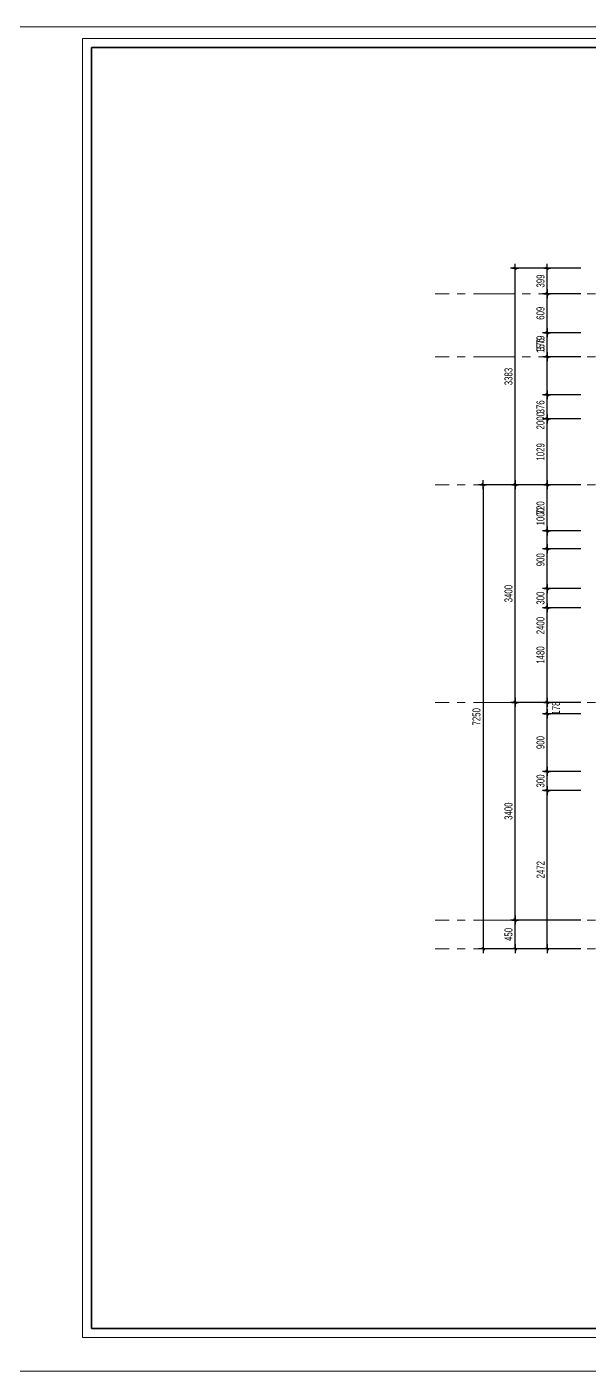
# Model space of a CAD drawing. Header units: inches. Extents: x 88947 to 296847, y 35049 to 161062.
# Drawn here: x 178593 to 187375, y 140060 to 161062 of the extents above; entities that cross this region are included whole.
import ezdxf
from ezdxf.xclip import XClip

# ---------------------------------------------------------------- set-up
doc = ezdxf.new("R2010")
doc.units = ezdxf.units.IN
doc.header["$MEASUREMENT"] = 0
doc.header["$XCLIPFRAME"] = 0
doc.header["$PDMODE"] = 1
doc.linetypes.add('ACAD_ISO03W100', pattern=[30, 12, -18])
doc.linetypes.add('CENTER', pattern=[50.8, 31.75, -6.35, 6.35, -6.35])
for name, color, linetype, lineweight in [('A-Dims', 145, 'Continuous', 25), ('A-Text', 30, 'Continuous', 9), ('A-Wall', 2, 'Continuous', 35), ('DIM', 7, 'Continuous', 25), ('KHUNG 2', 144, 'Continuous', 18), ('NETMANH', 192, 'Continuous', 18), ('NTHAY2', 51, 'Continuous', 25), ('TRUC', 252, 'ACAD_ISO03W100', 13)]:
    doc.layers.add(name, color=color, linetype=linetype, lineweight=lineweight)
doc.styles.add('VNI-HELVE-CONDENSE', font='VNARIAL.TTF', dxfattribs={"width": 0.7})
doc.dimstyles.new('TAS-100', dxfattribs={"dimscale": 50, "dimtxt": 2.5, "dimasz": 0.7, "dimexe": 1.5, "dimexo": 1.5, "dimgap": 0.8, "dimtad": 1, "dimdec": 0, "dimzin": 3, "dimdsep": 46, "dimtxsty": 'VNI-HELVE-CONDENSE', "dimblk": 'TICK', "dimcen": 2.5, "dimclrt": 71, "dimazin": 2, "dimtfac": 0.75, "dimtdec": 0, "dimtix": 1, "dimtmove": 2, "dimatfit": 2, "dimldrblk": 'TICK123', "dimfxl": 1.5, "dimtolj": 1, "dimtzin": 0, "dimarcsym": 0})

# ---------------------------------------------------------------- blocks, each defined once
blk = doc.blocks.new('TICK')
at = {"layer": 'A-Dims', "color": 1}
for p, q in [((-2, 0), (2, 0)), ((0, 1.5), (0, -1.5))]:
    blk.add_line(p, q, dxfattribs=at)
at = {"layer": 'A-Dims', "color": 1, "const_width": 0.788}
blk.add_lwpolyline([(-0.33, -0.35), (0.38, 0.38)], dxfattribs=at)
at = {"layer": 'A-Dims', "color": 1, "const_width": 0.394}
for points in [[(0.24, 0.52, -0.414214), (0.52, 0.52, -1)], [(0.52, 0.52, -0.414214), (0.52, 0.24, -1)], [(-0.47, -0.21, 0.414214), (-0.47, -0.49, 1)], [(-0.47, -0.49, 0.414214), (-0.19, -0.49, 1)]]:
    blk.add_lwpolyline(points, format="xyb", dxfattribs=at)
blk = doc.blocks.new('*D1097')
at = {"layer": 'Defpoints', "color": 0}
for p in [(186220, 150508), (187320, 150508), (187320, 147108)]:
    blk.add_point(p, dxfattribs=at)
at = {"layer": 'DIM', "color": 0, "lineweight": -2}
for p, q in [((187245, 150508), (186145, 150508)), ((186220, 147143), (186220, 150473)), ((187245, 147108), (186145, 147108))]:
    blk.add_line(p, q, dxfattribs=at)
at = {"layer": 'DIM', "color": 0, "lineweight": -2, "xscale": 35, "yscale": 35, "zscale": 35}
for p, rotation in [((186220, 150508), 90), ((186220, 147108), 270)]:
    blk.add_blockref('TICK', p, dxfattribs=dict(at, rotation=rotation))
at = {"layer": 'DIM', "color": 71, "insert": (186116, 148808), "char_height": 125, "attachment_point": 5, "rotation": 90, "style": 'VNI-HELVE-CONDENSE'}
blk.add_mtext('\\A1;3400', dxfattribs=at)
blk = doc.blocks.new('TICK123')
at = {"layer": 'A-Dims', "color": 1}
blk.add_lwpolyline([(0.05, 0, 0, 0.84, 0), (-2.11, 0, 8.4, 8.4, 0)], format="xyseb", dxfattribs=at)
blk = doc.blocks.new('*D1115')
at = {"layer": 'Defpoints', "color": 0}
for p in [(186720, 149130), (187320, 149130), (187320, 146658)]:
    blk.add_point(p, dxfattribs=at)
at = {"layer": 'DIM', "color": 0, "lineweight": -2}
for p, q in [((187245, 149130), (186645, 149130)), ((186720, 146693), (186720, 149095)), ((187245, 146658), (186645, 146658))]:
    blk.add_line(p, q, dxfattribs=at)
at = {"layer": 'DIM', "color": 0, "lineweight": -2, "xscale": 35, "yscale": 35, "zscale": 35}
for p, rotation in [((186720, 149130), 90), ((186720, 146658), 270)]:
    blk.add_blockref('TICK', p, dxfattribs=dict(at, rotation=rotation))
at = {"layer": 'DIM', "color": 71, "insert": (186617, 147894), "char_height": 125, "attachment_point": 5, "rotation": 90, "style": 'VNI-HELVE-CONDENSE'}
blk.add_mtext('\\A1;2472', dxfattribs=at)
blk = doc.blocks.new('*D1116')
at = {"layer": 'Defpoints', "color": 0}
for p in [(186720, 150330), (187320, 150330), (187320, 149430)]:
    blk.add_point(p, dxfattribs=at)
at = {"layer": 'DIM', "color": 0, "lineweight": -2}
for p, q in [((187245, 150330), (186645, 150330)), ((186720, 149465), (186720, 150295)), ((187245, 149430), (186645, 149430))]:
    blk.add_line(p, q, dxfattribs=at)
at = {"layer": 'DIM', "color": 0, "lineweight": -2, "xscale": 35, "yscale": 35, "zscale": 35}
for p, rotation in [((186720, 150330), 90), ((186720, 149430), 270)]:
    blk.add_blockref('TICK', p, dxfattribs=dict(at, rotation=rotation))
at = {"layer": 'DIM', "color": 71, "insert": (186616, 149880), "char_height": 125, "attachment_point": 5, "rotation": 90, "style": 'VNI-HELVE-CONDENSE'}
blk.add_mtext('\\A1;900', dxfattribs=at)
blk = doc.blocks.new('*D1117')
at = {"layer": 'Defpoints', "color": 0}
for p in [(186720, 150508), (187320, 150508), (187320, 150330)]:
    blk.add_point(p, dxfattribs=at)
at = {"layer": 'DIM', "color": 0, "lineweight": -2}
for p, q in [((187245, 150508), (186645, 150508)), ((186720, 150365), (186720, 150473)), ((187245, 150330), (186645, 150330))]:
    blk.add_line(p, q, dxfattribs=at)
at = {"layer": 'DIM', "color": 0, "lineweight": -2, "xscale": 35, "yscale": 35, "zscale": 35}
for p, rotation in [((186720, 150508), 90), ((186720, 150330), 270)]:
    blk.add_blockref('TICK', p, dxfattribs=dict(at, rotation=rotation))
at = {"layer": 'DIM', "color": 71, "insert": (186857, 150419), "char_height": 125, "attachment_point": 5, "rotation": 90, "style": 'VNI-HELVE-CONDENSE'}
blk.add_mtext('\\A1;178', dxfattribs=at)
blk = doc.blocks.new('*D1118')
at = {"layer": 'Defpoints', "color": 0}
for p in [(186720, 152908), (187320, 152908), (187320, 150508)]:
    blk.add_point(p, dxfattribs=at)
at = {"layer": 'DIM', "color": 0, "lineweight": -2}
for p, q in [((187245, 152908), (186645, 152908)), ((186720, 150543), (186720, 152873)), ((187245, 150508), (186645, 150508))]:
    blk.add_line(p, q, dxfattribs=at)
at = {"layer": 'DIM', "color": 0, "lineweight": -2, "xscale": 35, "yscale": 35, "zscale": 35}
for p, rotation in [((186720, 152908), 90), ((186720, 150508), 270)]:
    blk.add_blockref('TICK', p, dxfattribs=dict(at, rotation=rotation))
at = {"layer": 'DIM', "color": 71, "insert": (186616, 151708), "char_height": 125, "attachment_point": 5, "rotation": 90, "style": 'VNI-HELVE-CONDENSE'}
blk.add_mtext('\\A1;2400', dxfattribs=at)
blk = doc.blocks.new('*D1119')
at = {"layer": 'Defpoints', "color": 0}
for p in [(186720, 153908), (187320, 153908), (187320, 152908)]:
    blk.add_point(p, dxfattribs=at)
at = {"layer": 'DIM', "color": 0, "lineweight": -2}
for p, q in [((187245, 153908), (186645, 153908)), ((186720, 152943), (186720, 153873)), ((187245, 152908), (186645, 152908))]:
    blk.add_line(p, q, dxfattribs=at)
at = {"layer": 'DIM', "color": 0, "lineweight": -2, "xscale": 35, "yscale": 35, "zscale": 35}
for p, rotation in [((186720, 153908), 90), ((186720, 152908), 270)]:
    blk.add_blockref('TICK', p, dxfattribs=dict(at, rotation=rotation))
at = {"layer": 'DIM', "color": 71, "insert": (186616, 153408), "char_height": 125, "attachment_point": 5, "rotation": 90, "style": 'VNI-HELVE-CONDENSE'}
blk.add_mtext('\\A1;1000', dxfattribs=at)
blk = doc.blocks.new('*D1120')
at = {"layer": 'Defpoints', "color": 0}
for p in [(186720, 154937), (187320, 154937), (187320, 153908)]:
    blk.add_point(p, dxfattribs=at)
at = {"layer": 'DIM', "color": 0, "lineweight": -2}
for p, q in [((187245, 154937), (186645, 154937)), ((186720, 153943), (186720, 154902)), ((187245, 153908), (186645, 153908))]:
    blk.add_line(p, q, dxfattribs=at)
at = {"layer": 'DIM', "color": 0, "lineweight": -2, "xscale": 35, "yscale": 35, "zscale": 35}
for p, rotation in [((186720, 154937), 90), ((186720, 153908), 270)]:
    blk.add_blockref('TICK', p, dxfattribs=dict(at, rotation=rotation))
at = {"layer": 'DIM', "color": 71, "insert": (186616, 154422), "char_height": 125, "attachment_point": 5, "rotation": 90, "style": 'VNI-HELVE-CONDENSE'}
blk.add_mtext('\\A1;1029', dxfattribs=at)
blk = doc.blocks.new('*D1121')
at = {"layer": 'Defpoints', "color": 0}
for p in [(186720, 155313), (187320, 155313), (187320, 154937)]:
    blk.add_point(p, dxfattribs=at)
at = {"layer": 'DIM', "color": 0, "lineweight": -2}
for p, q in [((187245, 155313), (186645, 155313)), ((186720, 154972), (186720, 155278)), ((187245, 154937), (186645, 154937))]:
    blk.add_line(p, q, dxfattribs=at)
at = {"layer": 'DIM', "color": 0, "lineweight": -2, "xscale": 35, "yscale": 35, "zscale": 35}
for p, rotation in [((186720, 155313), 90), ((186720, 154937), 270)]:
    blk.add_blockref('TICK', p, dxfattribs=dict(at, rotation=rotation))
at = {"layer": 'DIM', "color": 71, "insert": (186616, 155125), "char_height": 125, "attachment_point": 5, "rotation": 90, "style": 'VNI-HELVE-CONDENSE'}
blk.add_mtext('\\A1;376', dxfattribs=at)
blk = doc.blocks.new('*D1122')
at = {"layer": 'Defpoints', "color": 0}
for p in [(186720, 156892), (187320, 156892), (187320, 155313)]:
    blk.add_point(p, dxfattribs=at)
at = {"layer": 'DIM', "color": 0, "lineweight": -2}
for p, q in [((187245, 156892), (186645, 156892)), ((186720, 155348), (186720, 156857)), ((187245, 155313), (186645, 155313))]:
    blk.add_line(p, q, dxfattribs=at)
at = {"layer": 'DIM', "color": 0, "lineweight": -2, "xscale": 35, "yscale": 35, "zscale": 35}
for p, rotation in [((186720, 156892), 90), ((186720, 155313), 270)]:
    blk.add_blockref('TICK', p, dxfattribs=dict(at, rotation=rotation))
at = {"layer": 'DIM', "color": 71, "insert": (186616, 156102), "char_height": 125, "attachment_point": 5, "rotation": 90, "style": 'VNI-HELVE-CONDENSE'}
blk.add_mtext('\\A1;1579', dxfattribs=at)
blk = doc.blocks.new('*D1123')
at = {"layer": 'Defpoints', "color": 0}
for p in [(186220, 153908), (187320, 153908), (187320, 150508)]:
    blk.add_point(p, dxfattribs=at)
at = {"layer": 'DIM', "color": 0, "lineweight": -2}
for p, q in [((187245, 153908), (186145, 153908)), ((186220, 150543), (186220, 153873)), ((187245, 150508), (186145, 150508))]:
    blk.add_line(p, q, dxfattribs=at)
at = {"layer": 'DIM', "color": 0, "lineweight": -2, "xscale": 35, "yscale": 35, "zscale": 35}
for p, rotation in [((186220, 153908), 90), ((186220, 150508), 270)]:
    blk.add_blockref('TICK', p, dxfattribs=dict(at, rotation=rotation))
at = {"layer": 'DIM', "color": 71, "insert": (186116, 152208), "char_height": 125, "attachment_point": 5, "rotation": 90, "style": 'VNI-HELVE-CONDENSE'}
blk.add_mtext('\\A1;3400', dxfattribs=at)
blk = doc.blocks.new('*D1124')
at = {"layer": 'Defpoints', "color": 0}
for p in [(187320, 153908), (185720, 146658), (187320, 146658)]:
    blk.add_point(p, dxfattribs=at)
at = {"layer": 'DIM', "color": 0, "lineweight": -2}
for p, q in [((187245, 153908), (185645, 153908)), ((185720, 153873), (185720, 146693)), ((187245, 146658), (185645, 146658))]:
    blk.add_line(p, q, dxfattribs=at)
at = {"layer": 'DIM', "color": 0, "lineweight": -2, "xscale": 35, "yscale": 35, "zscale": 35}
for p, rotation in [((185720, 153908), 90), ((185720, 146658), 270)]:
    blk.add_blockref('TICK', p, dxfattribs=dict(at, rotation=rotation))
at = {"layer": 'DIM', "color": 71, "insert": (185616, 150283), "char_height": 125, "attachment_point": 5, "rotation": 90, "style": 'VNI-HELVE-CONDENSE'}
blk.add_mtext('\\A1;7250', dxfattribs=at)
blk = doc.blocks.new('*D1125')
at = {"layer": 'Defpoints', "color": 0}
for p in [(186220, 147108), (187320, 147108), (187320, 146658)]:
    blk.add_point(p, dxfattribs=at)
at = {"layer": 'DIM', "color": 0, "lineweight": -2}
for p, q in [((187245, 147108), (186145, 147108)), ((186220, 146693), (186220, 147073)), ((187245, 146658), (186145, 146658))]:
    blk.add_line(p, q, dxfattribs=at)
at = {"layer": 'DIM', "color": 0, "lineweight": -2, "xscale": 35, "yscale": 35, "zscale": 35}
for p, rotation in [((186220, 147108), 90), ((186220, 146658), 270)]:
    blk.add_blockref('TICK', p, dxfattribs=dict(at, rotation=rotation))
at = {"layer": 'DIM', "color": 71, "insert": (186116, 146883), "char_height": 125, "attachment_point": 5, "rotation": 90, "style": 'VNI-HELVE-CONDENSE'}
blk.add_mtext('\\A1;450', dxfattribs=at)
blk = doc.blocks.new('*D1126')
at = {"layer": 'Defpoints', "color": 0}
for p in [(186220, 157291), (187320, 157291), (187320, 153908)]:
    blk.add_point(p, dxfattribs=at)
at = {"layer": 'DIM', "color": 0, "lineweight": -2}
for p, q in [((187245, 157291), (186145, 157291)), ((186220, 153943), (186220, 157256)), ((187245, 153908), (186145, 153908))]:
    blk.add_line(p, q, dxfattribs=at)
at = {"layer": 'DIM', "color": 0, "lineweight": -2, "xscale": 35, "yscale": 35, "zscale": 35}
for p, rotation in [((186220, 157291), 90), ((186220, 153908), 270)]:
    blk.add_blockref('TICK', p, dxfattribs=dict(at, rotation=rotation))
at = {"layer": 'DIM', "color": 71, "insert": (186116, 155599), "char_height": 125, "attachment_point": 5, "rotation": 90, "style": 'VNI-HELVE-CONDENSE'}
blk.add_mtext('\\A1;3383', dxfattribs=at)
blk = doc.blocks.new('*D1127')
at = {"layer": 'Defpoints', "color": 0}
for p in [(186720, 157291), (187320, 157291), (187320, 156892)]:
    blk.add_point(p, dxfattribs=at)
at = {"layer": 'DIM', "color": 0, "lineweight": -2}
for p, q in [((187245, 157291), (186645, 157291)), ((186720, 156927), (186720, 157256)), ((187245, 156892), (186645, 156892))]:
    blk.add_line(p, q, dxfattribs=at)
at = {"layer": 'DIM', "color": 0, "lineweight": -2, "xscale": 35, "yscale": 35, "zscale": 35}
for p, rotation in [((186720, 157291), 90), ((186720, 156892), 270)]:
    blk.add_blockref('TICK', p, dxfattribs=dict(at, rotation=rotation))
at = {"layer": 'DIM', "color": 71, "insert": (186616, 157091), "char_height": 125, "attachment_point": 5, "rotation": 90, "style": 'VNI-HELVE-CONDENSE'}
blk.add_mtext('\\A1;399', dxfattribs=at)
blk = doc.blocks.new('khung ten')
at = {"layer": 'A-Wall', "ltscale": 0.7}
blk.add_lwpolyline([(267204, -219099), (305804, -219099), (305804, -190799), (267204, -190799)], close=True, dxfattribs=at)
at = {"layer": 'KHUNG 2', "ltscale": 0.7}
blk.add_lwpolyline([(267004, -219299), (306004, -219299), (306004, -190599), (267004, -190599)], close=True, dxfattribs=at)
at = {"layer": 'NETMANH', "ltscale": 0.7}
blk.add_lwpolyline([(265004, -220042), (307004, -220042), (307004, -190342), (265004, -190342)], close=True, dxfattribs=at)
blk = doc.blocks.new('*D1718')
at = {"layer": 'Defpoints', "color": 0}
for p in [(186720, 149430), (187320, 149430), (187320, 149130)]:
    blk.add_point(p, dxfattribs=at)
at = {"layer": 'DIM', "color": 0, "lineweight": -2}
for p, q in [((187245, 149430), (186645, 149430)), ((186720, 149165), (186720, 149395)), ((187245, 149130), (186645, 149130))]:
    blk.add_line(p, q, dxfattribs=at)
at = {"layer": 'DIM', "color": 0, "lineweight": -2, "xscale": 35, "yscale": 35, "zscale": 35}
for p, rotation in [((186720, 149430), 90), ((186720, 149130), 270)]:
    blk.add_blockref('TICK', p, dxfattribs=dict(at, rotation=rotation))
at = {"layer": 'DIM', "color": 71, "insert": (186616, 149280), "char_height": 125, "attachment_point": 5, "rotation": 90, "style": 'VNI-HELVE-CONDENSE'}
blk.add_mtext('\\A1;300', dxfattribs=at)
blk = doc.blocks.new('*D4017')
at = {"layer": 'Defpoints', "color": 0}
for p in [(186220, 150508), (187320, 150508), (187320, 147108)]:
    blk.add_point(p, dxfattribs=at)
at = {"layer": 'DIM', "color": 0, "lineweight": -2}
for p, q in [((187245, 150508), (186145, 150508)), ((186220, 147143), (186220, 150473)), ((187245, 147108), (186145, 147108))]:
    blk.add_line(p, q, dxfattribs=at)
at = {"layer": 'DIM', "color": 0, "lineweight": -2, "xscale": 35, "yscale": 35, "zscale": 35}
for p, rotation in [((186220, 150508), 90), ((186220, 147108), 270)]:
    blk.add_blockref('TICK', p, dxfattribs=dict(at, rotation=rotation))
at = {"layer": 'DIM', "color": 71, "insert": (186116, 148808), "char_height": 125, "attachment_point": 5, "rotation": 90, "style": 'VNI-HELVE-CONDENSE'}
blk.add_mtext('\\A1;3400', dxfattribs=at)
blk = doc.blocks.new('*D4035')
at = {"layer": 'Defpoints', "color": 0}
for p in [(186720, 149130), (187320, 149130), (187320, 146658)]:
    blk.add_point(p, dxfattribs=at)
at = {"layer": 'DIM', "color": 0, "lineweight": -2}
for p, q in [((187245, 149130), (186645, 149130)), ((186720, 146693), (186720, 149095)), ((187245, 146658), (186645, 146658))]:
    blk.add_line(p, q, dxfattribs=at)
at = {"layer": 'DIM', "color": 0, "lineweight": -2, "xscale": 35, "yscale": 35, "zscale": 35}
for p, rotation in [((186720, 149130), 90), ((186720, 146658), 270)]:
    blk.add_blockref('TICK', p, dxfattribs=dict(at, rotation=rotation))
at = {"layer": 'DIM', "color": 71, "insert": (186617, 147894), "char_height": 125, "attachment_point": 5, "rotation": 90, "style": 'VNI-HELVE-CONDENSE'}
blk.add_mtext('\\A1;2472', dxfattribs=at)
blk = doc.blocks.new('*D4036')
at = {"layer": 'Defpoints', "color": 0}
for p in [(186720, 150330), (187320, 150330), (187320, 149430)]:
    blk.add_point(p, dxfattribs=at)
at = {"layer": 'DIM', "color": 0, "lineweight": -2}
for p, q in [((187245, 150330), (186645, 150330)), ((186720, 149465), (186720, 150295)), ((187245, 149430), (186645, 149430))]:
    blk.add_line(p, q, dxfattribs=at)
at = {"layer": 'DIM', "color": 0, "lineweight": -2, "xscale": 35, "yscale": 35, "zscale": 35}
for p, rotation in [((186720, 150330), 90), ((186720, 149430), 270)]:
    blk.add_blockref('TICK', p, dxfattribs=dict(at, rotation=rotation))
at = {"layer": 'DIM', "color": 71, "insert": (186616, 149880), "char_height": 125, "attachment_point": 5, "rotation": 90, "style": 'VNI-HELVE-CONDENSE'}
blk.add_mtext('\\A1;900', dxfattribs=at)
blk = doc.blocks.new('*D4037')
at = {"layer": 'Defpoints', "color": 0}
for p in [(186720, 150508), (187320, 150508), (187320, 150330)]:
    blk.add_point(p, dxfattribs=at)
at = {"layer": 'DIM', "color": 0, "lineweight": -2}
for p, q in [((187245, 150508), (186645, 150508)), ((186720, 150365), (186720, 150473)), ((187245, 150330), (186645, 150330))]:
    blk.add_line(p, q, dxfattribs=at)
at = {"layer": 'DIM', "color": 0, "lineweight": -2, "xscale": 35, "yscale": 35, "zscale": 35}
for p, rotation in [((186720, 150508), 90), ((186720, 150330), 270)]:
    blk.add_blockref('TICK', p, dxfattribs=dict(at, rotation=rotation))
at = {"layer": 'DIM', "color": 71, "insert": (186857, 150419), "char_height": 125, "attachment_point": 5, "rotation": 90, "style": 'VNI-HELVE-CONDENSE'}
blk.add_mtext('\\A1;178', dxfattribs=at)
blk = doc.blocks.new('*D4038')
at = {"layer": 'Defpoints', "color": 0}
for p in [(186720, 151987), (187320, 151987), (187320, 150508)]:
    blk.add_point(p, dxfattribs=at)
at = {"layer": 'DIM', "color": 0, "lineweight": -2}
for p, q in [((187245, 151987), (186645, 151987)), ((186720, 150543), (186720, 151952)), ((187245, 150508), (186645, 150508))]:
    blk.add_line(p, q, dxfattribs=at)
at = {"layer": 'DIM', "color": 0, "lineweight": -2, "xscale": 35, "yscale": 35, "zscale": 35}
for p, rotation in [((186720, 151987), 90), ((186720, 150508), 270)]:
    blk.add_blockref('TICK', p, dxfattribs=dict(at, rotation=rotation))
at = {"layer": 'DIM', "color": 71, "insert": (186616, 151248), "char_height": 125, "attachment_point": 5, "rotation": 90, "style": 'VNI-HELVE-CONDENSE'}
blk.add_mtext('\\A1;1480', dxfattribs=at)
blk = doc.blocks.new('*D4039')
at = {"layer": 'Defpoints', "color": 0}
for p in [(186720, 153908), (187320, 153908), (187320, 153187)]:
    blk.add_point(p, dxfattribs=at)
at = {"layer": 'DIM', "color": 0, "lineweight": -2}
for p, q in [((187245, 153908), (186645, 153908)), ((186720, 153222), (186720, 153873)), ((187245, 153187), (186645, 153187))]:
    blk.add_line(p, q, dxfattribs=at)
at = {"layer": 'DIM', "color": 0, "lineweight": -2, "xscale": 35, "yscale": 35, "zscale": 35}
for p, rotation in [((186720, 153908), 90), ((186720, 153187), 270)]:
    blk.add_blockref('TICK', p, dxfattribs=dict(at, rotation=rotation))
at = {"layer": 'DIM', "color": 71, "insert": (186616, 153548), "char_height": 125, "attachment_point": 5, "rotation": 90, "style": 'VNI-HELVE-CONDENSE'}
blk.add_mtext('\\A1;720', dxfattribs=at)
blk = doc.blocks.new('*D4040')
at = {"layer": 'Defpoints', "color": 0}
for p in [(186720, 155908), (187320, 155908), (187320, 153908)]:
    blk.add_point(p, dxfattribs=at)
at = {"layer": 'DIM', "color": 0, "lineweight": -2}
for p, q in [((187245, 155908), (186645, 155908)), ((186720, 153943), (186720, 155873)), ((187245, 153908), (186645, 153908))]:
    blk.add_line(p, q, dxfattribs=at)
at = {"layer": 'DIM', "color": 0, "lineweight": -2, "xscale": 35, "yscale": 35, "zscale": 35}
for p, rotation in [((186720, 155908), 90), ((186720, 153908), 270)]:
    blk.add_blockref('TICK', p, dxfattribs=dict(at, rotation=rotation))
at = {"layer": 'DIM', "color": 71, "insert": (186616, 154908), "char_height": 125, "attachment_point": 5, "rotation": 90, "style": 'VNI-HELVE-CONDENSE'}
blk.add_mtext('\\A1;2000', dxfattribs=at)
blk = doc.blocks.new('*D4041')
at = {"layer": 'Defpoints', "color": 0}
for p in [(186720, 156283), (187320, 156283), (187320, 155908)]:
    blk.add_point(p, dxfattribs=at)
at = {"layer": 'DIM', "color": 0, "lineweight": -2}
for p, q in [((187245, 156283), (186645, 156283)), ((186720, 155943), (186720, 156248)), ((187245, 155908), (186645, 155908))]:
    blk.add_line(p, q, dxfattribs=at)
at = {"layer": 'DIM', "color": 0, "lineweight": -2, "xscale": 35, "yscale": 35, "zscale": 35}
for p, rotation in [((186720, 156283), 90), ((186720, 155908), 270)]:
    blk.add_blockref('TICK', p, dxfattribs=dict(at, rotation=rotation))
at = {"layer": 'DIM', "color": 71, "insert": (186616, 156095), "char_height": 125, "attachment_point": 5, "rotation": 90, "style": 'VNI-HELVE-CONDENSE'}
blk.add_mtext('\\A1;376', dxfattribs=at)
blk = doc.blocks.new('*D4042')
at = {"layer": 'Defpoints', "color": 0}
for p in [(186720, 156892), (187320, 156892), (187320, 156283)]:
    blk.add_point(p, dxfattribs=at)
at = {"layer": 'DIM', "color": 0, "lineweight": -2}
for p, q in [((187245, 156892), (186645, 156892)), ((186720, 156318), (186720, 156857)), ((187245, 156283), (186645, 156283))]:
    blk.add_line(p, q, dxfattribs=at)
at = {"layer": 'DIM', "color": 0, "lineweight": -2, "xscale": 35, "yscale": 35, "zscale": 35}
for p, rotation in [((186720, 156892), 90), ((186720, 156283), 270)]:
    blk.add_blockref('TICK', p, dxfattribs=dict(at, rotation=rotation))
at = {"layer": 'DIM', "color": 71, "insert": (186616, 156588), "char_height": 125, "attachment_point": 5, "rotation": 90, "style": 'VNI-HELVE-CONDENSE'}
blk.add_mtext('\\A1;609', dxfattribs=at)
blk = doc.blocks.new('*D4043')
at = {"layer": 'Defpoints', "color": 0}
for p in [(186220, 153908), (187320, 153908), (187320, 150508)]:
    blk.add_point(p, dxfattribs=at)
at = {"layer": 'DIM', "color": 0, "lineweight": -2}
for p, q in [((187245, 153908), (186145, 153908)), ((186220, 150543), (186220, 153873)), ((187245, 150508), (186145, 150508))]:
    blk.add_line(p, q, dxfattribs=at)
at = {"layer": 'DIM', "color": 0, "lineweight": -2, "xscale": 35, "yscale": 35, "zscale": 35}
for p, rotation in [((186220, 153908), 90), ((186220, 150508), 270)]:
    blk.add_blockref('TICK', p, dxfattribs=dict(at, rotation=rotation))
at = {"layer": 'DIM', "color": 71, "insert": (186116, 152208), "char_height": 125, "attachment_point": 5, "rotation": 90, "style": 'VNI-HELVE-CONDENSE'}
blk.add_mtext('\\A1;3400', dxfattribs=at)
blk = doc.blocks.new('*D4044')
at = {"layer": 'Defpoints', "color": 0}
for p in [(187320, 153908), (185720, 146658), (187320, 146658)]:
    blk.add_point(p, dxfattribs=at)
at = {"layer": 'DIM', "color": 0, "lineweight": -2}
for p, q in [((187245, 153908), (185645, 153908)), ((185720, 153873), (185720, 146693)), ((187245, 146658), (185645, 146658))]:
    blk.add_line(p, q, dxfattribs=at)
at = {"layer": 'DIM', "color": 0, "lineweight": -2, "xscale": 35, "yscale": 35, "zscale": 35}
for p, rotation in [((185720, 153908), 90), ((185720, 146658), 270)]:
    blk.add_blockref('TICK', p, dxfattribs=dict(at, rotation=rotation))
at = {"layer": 'DIM', "color": 71, "insert": (185616, 150283), "char_height": 125, "attachment_point": 5, "rotation": 90, "style": 'VNI-HELVE-CONDENSE'}
blk.add_mtext('\\A1;7250', dxfattribs=at)
blk = doc.blocks.new('*D4045')
at = {"layer": 'Defpoints', "color": 0}
for p in [(186220, 147108), (187320, 147108), (187320, 146658)]:
    blk.add_point(p, dxfattribs=at)
at = {"layer": 'DIM', "color": 0, "lineweight": -2}
for p, q in [((187245, 147108), (186145, 147108)), ((186220, 146693), (186220, 147073)), ((187245, 146658), (186145, 146658))]:
    blk.add_line(p, q, dxfattribs=at)
at = {"layer": 'DIM', "color": 0, "lineweight": -2, "xscale": 35, "yscale": 35, "zscale": 35}
for p, rotation in [((186220, 147108), 90), ((186220, 146658), 270)]:
    blk.add_blockref('TICK', p, dxfattribs=dict(at, rotation=rotation))
at = {"layer": 'DIM', "color": 71, "insert": (186116, 146883), "char_height": 125, "attachment_point": 5, "rotation": 90, "style": 'VNI-HELVE-CONDENSE'}
blk.add_mtext('\\A1;450', dxfattribs=at)
blk = doc.blocks.new('*D4046')
at = {"layer": 'Defpoints', "color": 0}
for p in [(186220, 157291), (187320, 157291), (187320, 153908)]:
    blk.add_point(p, dxfattribs=at)
at = {"layer": 'DIM', "color": 0, "lineweight": -2}
for p, q in [((187245, 157291), (186145, 157291)), ((186220, 153943), (186220, 157256)), ((187245, 153908), (186145, 153908))]:
    blk.add_line(p, q, dxfattribs=at)
at = {"layer": 'DIM', "color": 0, "lineweight": -2, "xscale": 35, "yscale": 35, "zscale": 35}
for p, rotation in [((186220, 157291), 90), ((186220, 153908), 270)]:
    blk.add_blockref('TICK', p, dxfattribs=dict(at, rotation=rotation))
at = {"layer": 'DIM', "color": 71, "insert": (186116, 155599), "char_height": 125, "attachment_point": 5, "rotation": 90, "style": 'VNI-HELVE-CONDENSE'}
blk.add_mtext('\\A1;3383', dxfattribs=at)
blk = doc.blocks.new('*D3930')
at = {"layer": 'Defpoints', "color": 0}
for p in [(186720, 157291), (187320, 157291), (187320, 156892)]:
    blk.add_point(p, dxfattribs=at)
at = {"layer": 'DIM', "color": 0, "lineweight": -2}
for p, q in [((187245, 157291), (186645, 157291)), ((186720, 156927), (186720, 157256)), ((187245, 156892), (186645, 156892))]:
    blk.add_line(p, q, dxfattribs=at)
at = {"layer": 'DIM', "color": 0, "lineweight": -2, "xscale": 35, "yscale": 35, "zscale": 35}
for p, rotation in [((186720, 157291), 90), ((186720, 156892), 270)]:
    blk.add_blockref('TICK', p, dxfattribs=dict(at, rotation=rotation))
at = {"layer": 'DIM', "color": 71, "insert": (186616, 157091), "char_height": 125, "attachment_point": 5, "rotation": 90, "style": 'VNI-HELVE-CONDENSE'}
blk.add_mtext('\\A1;399', dxfattribs=at)
blk = doc.blocks.new('*D3920')
at = {"layer": 'Defpoints', "color": 0}
for p in [(186720, 149430), (187320, 149430), (187320, 149130)]:
    blk.add_point(p, dxfattribs=at)
at = {"layer": 'DIM', "color": 0, "lineweight": -2}
for p, q in [((187245, 149430), (186645, 149430)), ((186720, 149165), (186720, 149395)), ((187245, 149130), (186645, 149130))]:
    blk.add_line(p, q, dxfattribs=at)
at = {"layer": 'DIM', "color": 0, "lineweight": -2, "xscale": 35, "yscale": 35, "zscale": 35}
for p, rotation in [((186720, 149430), 90), ((186720, 149130), 270)]:
    blk.add_blockref('TICK', p, dxfattribs=dict(at, rotation=rotation))
at = {"layer": 'DIM', "color": 71, "insert": (186616, 149280), "char_height": 125, "attachment_point": 5, "rotation": 90, "style": 'VNI-HELVE-CONDENSE'}
blk.add_mtext('\\A1;300', dxfattribs=at)
blk = doc.blocks.new('A$C57A01009')
for points in [[(1600, 840), (-1600, 840), (-1600, 900), (1600, 900), (1600, 840), (1600, 840)], [(1600, 700), (-1600, 700), (-1600, 760), (1600, 760), (1600, 700), (1600, 700)], [(-1270, 760), (-1270, 840), (-1210, 840), (-1210, 760)], [(-1270, 140), (-1270, 700)], [(-1210, 700), (-1210, 140)], [(-590, 760), (-590, 840), (-650, 840), (-650, 760)], [(-650, 700), (-650, 140)], [(-590, 140), (-590, 700)], [(-30, 760), (-30, 840), (30, 840), (30, 760)], [(-30, 140), (-30, 700)], [(30, 700), (30, 140)], [(590, 760), (590, 840), (650, 840), (650, 760)], [(590, 140), (590, 700)], [(650, 700), (650, 140)], [(1270, 760), (1270, 840), (1210, 840), (1210, 760)], [(1210, 700), (1210, 140)], [(1270, 140), (1270, 700)], [(1600, 80), (-1600, 80), (-1600, 140), (1600, 140), (1600, 80), (1600, 80)], [(-1210, 80), (-1210, 0), (-1270, 0), (-1270, 80)], [(-650, 80), (-650, 0), (-590, 0), (-590, 80)], [(30, 80), (30, 0), (-30, 0), (-30, 80)], [(650, 80), (650, 0), (590, 0), (590, 80)], [(1210, 80), (1210, 0), (1270, 0), (1270, 80)]]:
    blk.add_lwpolyline(points)
for points in [[(-1580, 840), (-1550, 840), (-1550, 760), (-1580, 760)], [(-1580, 700), (-1520, 700), (-1520, 140), (-1580, 140)], [(-1440, 700), (-1410, 700), (-1410, 140), (-1440, 140)], [(-1380, 700), (-1350, 700), (-1350, 140), (-1380, 140)], [(-1130, 700), (-1100, 700), (-1100, 140), (-1130, 140)], [(-1070, 700), (-1040, 700), (-1040, 140), (-1070, 140)], [(-960, 700), (-900, 700), (-900, 140), (-960, 140)], [(-820, 700), (-790, 700), (-790, 140), (-820, 140)], [(-760, 700), (-730, 700), (-730, 140), (-760, 140)], [(-510, 700), (-480, 700), (-480, 140), (-510, 140)], [(-450, 700), (-420, 700), (-420, 140), (-450, 140)], [(-340, 700), (-280, 700), (-280, 140), (-340, 140)], [(-200, 700), (-170, 700), (-170, 140), (-200, 140)], [(-140, 700), (-110, 700), (-110, 140), (-140, 140)], [(140, 700), (110, 700), (110, 140), (140, 140)], [(200, 700), (170, 700), (170, 140), (200, 140)], [(340, 700), (280, 700), (280, 140), (340, 140)], [(450, 700), (420, 700), (420, 140), (450, 140)], [(510, 700), (480, 700), (480, 140), (510, 140)], [(760, 700), (730, 700), (730, 140), (760, 140)], [(820, 700), (790, 700), (790, 140), (820, 140)], [(960, 700), (900, 700), (900, 140), (960, 140)], [(1070, 700), (1040, 700), (1040, 140), (1070, 140)], [(1130, 700), (1100, 700), (1100, 140), (1130, 140)], [(1380, 700), (1350, 700), (1350, 140), (1380, 140)], [(1440, 700), (1410, 700), (1410, 140), (1440, 140)], [(1580, 700), (1520, 700), (1520, 140), (1580, 140)], [(1580, 840), (1550, 840), (1550, 760), (1580, 760)], [(-1580, 80), (-1550, 80), (-1550, 0), (-1580, 0)], [(1580, 80), (1550, 80), (1550, 0), (1580, 0)]]:
    blk.add_lwpolyline(points, close=True)
blk = doc.blocks.new('*D3733')
at = {"layer": 'Defpoints', "color": 0}
for p in [(186720, 153187), (187320, 153187), (187320, 152287)]:
    blk.add_point(p, dxfattribs=at)
at = {"layer": 'DIM', "color": 0, "lineweight": -2}
for p, q in [((187245, 153187), (186645, 153187)), ((186720, 152322), (186720, 153152)), ((187245, 152287), (186645, 152287))]:
    blk.add_line(p, q, dxfattribs=at)
at = {"layer": 'DIM', "color": 0, "lineweight": -2, "xscale": 35, "yscale": 35, "zscale": 35}
for p, rotation in [((186720, 153187), 90), ((186720, 152287), 270)]:
    blk.add_blockref('TICK', p, dxfattribs=dict(at, rotation=rotation))
at = {"layer": 'DIM', "color": 71, "insert": (186616, 152737), "char_height": 125, "attachment_point": 5, "rotation": 90, "style": 'VNI-HELVE-CONDENSE'}
blk.add_mtext('\\A1;900', dxfattribs=at)
blk = doc.blocks.new('*D3734')
at = {"layer": 'Defpoints', "color": 0}
for p in [(186720, 152287), (187320, 152287), (187320, 151987)]:
    blk.add_point(p, dxfattribs=at)
at = {"layer": 'DIM', "color": 0, "lineweight": -2}
for p, q in [((187245, 152287), (186645, 152287)), ((186720, 152022), (186720, 152252)), ((187245, 151987), (186645, 151987))]:
    blk.add_line(p, q, dxfattribs=at)
at = {"layer": 'DIM', "color": 0, "lineweight": -2, "xscale": 35, "yscale": 35, "zscale": 35}
for p, rotation in [((186720, 152287), 90), ((186720, 151987), 270)]:
    blk.add_blockref('TICK', p, dxfattribs=dict(at, rotation=rotation))
at = {"layer": 'DIM', "color": 71, "insert": (186616, 152137), "char_height": 125, "attachment_point": 5, "rotation": 90, "style": 'VNI-HELVE-CONDENSE'}
blk.add_mtext('\\A1;300', dxfattribs=at)

msp = doc.modelspace()

# ---------------------------------------------------------------- linework, layer by layer
at = {"layer": 'TRUC', "linetype": 'CENTER', "ltscale": 20}
for points in [[(201443.4, 156892), (184968, 156892)], [(201443.4, 155907.5), (184968, 155907.5)], [(201443.4, 153907.5), (184968, 153907.5)], [(201443.4, 150507.5), (184968, 150507.5)], [(201443.4, 147107.5), (184968, 147107.5)], [(201443.4, 146657.5), (184968, 146657.5)]]:
    msp.add_lwpolyline(points, dxfattribs=at)

# ---------------------------------------------------------------- block references
at = {"layer": 'A-Text', "xscale": 0.7071428571362048, "yscale": 0.7071428573544836, "zscale": 0.7071428573664265}
msp.add_blockref('khung ten', (-9348.5, 295661.3), dxfattribs=at)
at = {"layer": 'NTHAY2', "extrusion": (0, 0, -1)}
ref = msp.add_blockref('A$C57A01009', (-188825, 152288.5), dxfattribs=dict(at, zscale=-1))
XClip(ref).set_block_clipping_path([(705.0000771388, 1076.6586690627), (-94.9998910965, 1076.6586571925), (5.0000880238, 1023.392406538), (5.0000880238, 869.3506832582), (-14.9999141623, 857.0306819102), (-14.9999141623, 737.0270004446), (-4.9999141623, 737.0270004446), (-4.9999141623, 48.9801156033), (-14.9999141623, 48.9801156033), (-14.9999141623, -1.341330759), (705.0000771388, -1.341330759), (705.0001332673, 1076.6586690627)])

# ---------------------------------------------------------------- dimensions: what is measured, and where the dimension line sits
at = {"layer": 'DIM'}
for base, p1, p2, picture, middle in [((186220, 157290.9), (187320, 153907.5), (187320, 157290.9), '*D1126', (186116.2, 155599.2)), ((186220, 157290.9), (187320, 153907.5), (187320, 157290.9), '*D4046', (186116.2, 155599.2)), ((186720, 157290.9), (187320, 156892), (187320, 157290.9), '*D1127', (186616.2, 157091.5)), ((186720, 157290.9), (187320, 156892), (187320, 157290.9), '*D3930', (186616.2, 157091.5)), ((186720, 156892), (187320, 155312.6), (187320, 156892), '*D1122', (186616.3, 156102.3)), ((186720, 156892), (187320, 156283.2), (187320, 156892), '*D4042', (186616.3, 156587.6)), ((186720, 156283.2), (187320, 155907.5), (187320, 156283.2), '*D4041', (186616.2, 156095.3)), ((186720, 155907.5), (187320, 153907.5), (187320, 155907.5), '*D4040', (186616.3, 154907.5)), ((186720, 155312.6), (187320, 154937), (187320, 155312.6), '*D1121', (186616.2, 155124.8)), ((186720.0455, 154937.0087), (187320.0455, 153907.5264), (187320.0455, 154937.0087), '*D1120', (186616.2665, 154422.2675)), ((185720, 146657.5), (187320, 153907.5), (187320, 146657.5), '*D1124', (185616.3, 150282.5)), ((185720, 146657.5), (187320, 153907.5), (187320, 146657.5), '*D4044', (185616.3, 150282.5)), ((186220, 153907.5), (187320, 150507.5), (187320, 153907.5), '*D1123', (186116.2, 152207.5)), ((186220, 153907.5), (187320, 150507.5), (187320, 153907.5), '*D4043', (186116.2, 152207.5)), ((186720, 153907.5), (187320, 152907.5), (187320, 153907.5), '*D1119', (186616.3, 153407.5)), ((186720, 153907.5), (187320, 153187.5), (187320, 153907.5), '*D4039', (186616.3, 153547.5)), ((186720, 153187.5), (187320, 152287.5), (187320, 153187.5), '*D3733', (186616.3, 152737.5)), ((186720, 152907.5), (187320, 150507.5), (187320, 152907.5), '*D1118', (186616.3, 151707.5)), ((186720, 152287.5), (187320, 151987.5), (187320, 152287.5), '*D3734', (186616.2, 152137.5)), ((186720, 151987.5), (187320, 150507.5), (187320, 151987.5), '*D4038', (186616.3, 151247.5)), ((186220, 150507.5), (187320, 147107.5), (187320, 150507.5), '*D1097', (186116.2, 148807.5)), ((186220, 150507.5), (187320, 147107.5), (187320, 150507.5), '*D4017', (186116.2, 148807.5)), ((186720, 150329.5), (187320, 149429.5), (187320, 150329.5), '*D1116', (186616.3, 149879.5)), ((186720, 150329.5), (187320, 149429.5), (187320, 150329.5), '*D4036', (186616.3, 149879.5)), ((186720, 149429.5), (187320, 149129.5), (187320, 149429.5), '*D1718', (186616.2, 149279.5)), ((186720, 149429.5), (187320, 149129.5), (187320, 149429.5), '*D3920', (186616.2, 149279.5)), ((186720, 149129.5), (187320, 146657.5), (187320, 149129.5), '*D1115', (186617.3, 147893.5)), ((186720, 149129.5), (187320, 146657.5), (187320, 149129.5), '*D4035', (186617.3, 147893.5)), ((186220, 147107.5), (187320, 146657.5), (187320, 147107.5), '*D1125', (186116.3, 146882.5)), ((186220, 147107.5), (187320, 146657.5), (187320, 147107.5), '*D4045', (186116.3, 146882.5))]:
    dim = msp.add_linear_dim(base=base, p1=p1, p2=p2, angle=90, dimstyle='TAS-100', dxfattribs=at)
    dim.commit()
    dim.dimension.update_dxf_attribs({"geometry": picture, "text_midpoint": middle})
for picture in ['*D1117', '*D4037']:
    dim = msp.add_linear_dim(base=(186720, 150507.5), p1=(187320, 150329.5), p2=(187320, 150507.5), angle=90, dimstyle='TAS-100', dxfattribs=at)
    dim.commit()
    dim.dimension.update_dxf_attribs({"geometry": picture, "text_midpoint": (186857.2, 150418.5), "dimtype": 160})

doc.saveas('drawing.dxf')
